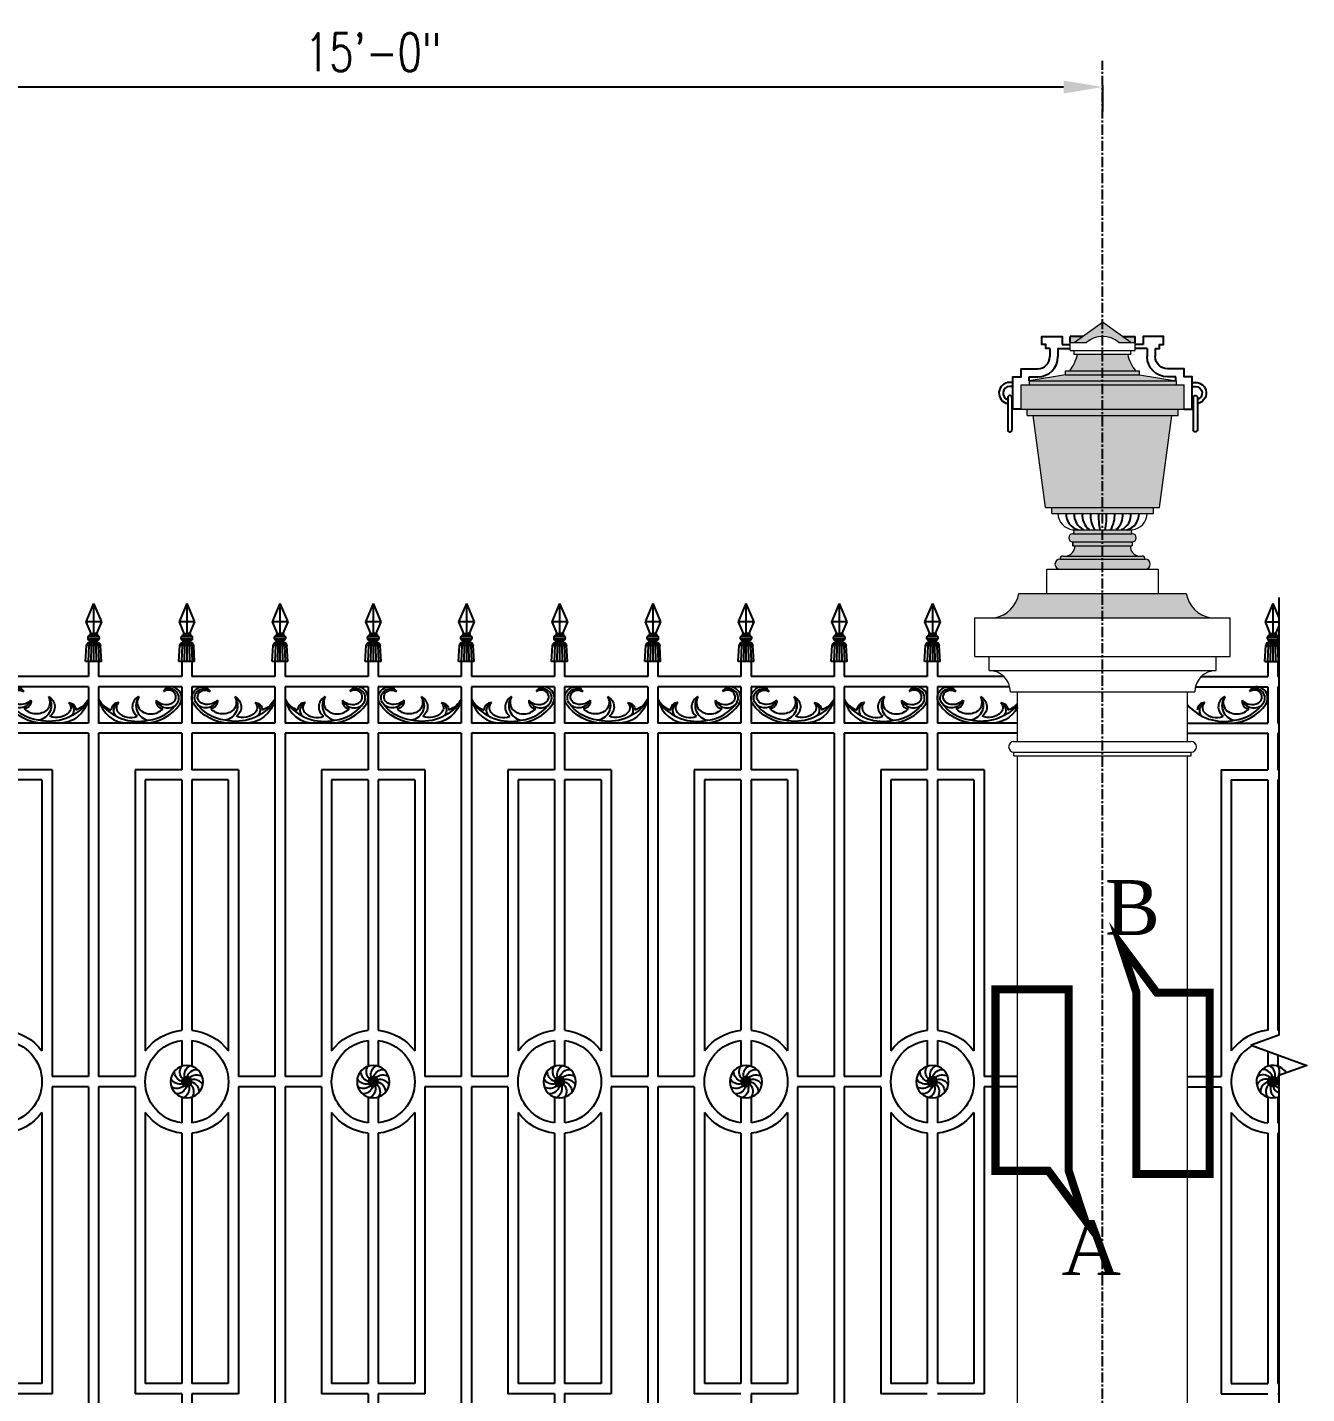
# Model space of a CAD drawing. Header units: inches. Extents: x 295786 to 300745, y 68261 to 70432.
# Drawn here: x 299175.5 to 299333.3, y 69386.7 to 69555.3 of the extents above; entities that cross this region are included whole.
import ezdxf

# ---------------------------------------------------------------- set-up
doc = ezdxf.new("R2010")
doc.units = ezdxf.units.IN
doc.header["$MEASUREMENT"] = 0
doc.linetypes.add('CENTER', pattern=[2, 1.25, -0.25, 0.25, -0.25])
doc.linetypes.add('HIDDEN', pattern=[9.525, 6.35, -3.175])
for name, color, linetype in [('A-TYP-DIM', 1, 'Continuous'), ('A-TYP-H-TEXT', 2, 'Continuous'), ('A-TYP-SECTION', 5, 'Continuous'), ('arch-elevation-1', 2, 'Continuous'), ('GRID', 8, 'Continuous'), ('LAYER5', 5, 'Continuous'), ('NO', 3, 'Continuous')]:
    doc.layers.add(name, color=color, linetype=linetype)
doc.layers.add('H252', color=252, linetype='Continuous', lineweight=9)
doc.styles.add('HADINGS', font='times.ttf')
doc.styles.add('rizwan', font='romans.shx', dxfattribs={"width": 0.75})
doc.dimstyles.new('STYLE-64', dxfattribs={"dimscale": 64, "dimtxt": 0.09375, "dimasz": 0.09375, "dimexe": 0.0625, "dimexo": 0.0625, "dimgap": 0.03125, "dimtad": 1, "dimzin": 3, "dimdsep": 46, "dimlunit": 4, "dimtxsty": 'rizwan', "dimcen": 0.125, "dimdle": 4, "dimclrd": 1, "dimclre": 1, "dimclrt": 2, "dimadec": 0, "dimazin": 0, "dimtfac": 0.5, "dimtix": 1, "dimtmove": 2, "dimatfit": 3, "dimfxl": 0, "dimfrac": 1, "dimtolj": 1, "dimtzin": 3, "dimarcsym": 0})

# ---------------------------------------------------------------- blocks, each defined once
blk = doc.blocks.new('A$C5B221961')
at = {"layer": 'arch-elevation-1'}
for p, q in [((7.98, 10.2), (8.99, 10.2)), ((6.48, 9.7), (6.48, 8.7)), ((7.48, 9.7), (7.48, 8.7)), ((7.48, 9.7), (8.99, 9.7)), ((1.93, 5.52), (1.52, 5.52)), ((3.93, 6.2), (4.98, 6.2)), ((1.29, 3.66), (1.29, -0.34)), ((1.93, 5.02), (1.52, 5.02)), ((1.79, 3.66), (1.79, -0.34)), ((1.93, 3.38), (1.79, 3.38)), ((1.93, 2.88), (1.79, 2.88)), ((2.93, 2.2), (1.93, 2.2))]:
    blk.add_line(p, q, dxfattribs=at)
for points in [[(6.48, 9.7), (5.98, 9.7), (5.98, 10.2), (5.48, 10.2), (5.48, 11.2), (7.98, 11.2), (7.98, 10.2)], [(1.93, 2.2), (1.93, 6.2), (2.93, 6.2), (2.93, 7.2), (4.98, 7.2)], [(3.93, 5.7), (3.93, 6.2)]]:
    blk.add_lwpolyline(points, dxfattribs=at)
for centre, radius, start, end in [((4.98, 8.7), 2.5, 270, 0), ((4.98, 8.7), 1.5, 270, 0), ((1.52, 4.2), 1.32, 90, 260.0871), ((1.52, 4.2), 0.819, 90, 253.9029), ((1.54, 3.66), 0.25, 0, 180), ((1.54, -0.34), 0.25, 180, 0)]:
    blk.add_arc(centre, radius, start, end, dxfattribs=at)
blk = doc.blocks.new('A$C69E164E6')
at = {"layer": 'H252'}
h = blk.add_hatch(color=250, dxfattribs=at)
h.set_gradient(color1=(54, 54, 54), rotation=270, one_color=1, tint=1)
h.paths.add_polyline_path([(11.99, 35.51), (8.49, 33.01), (9.99, 33.01, -0.375), (13.99, 33.01), (15.49, 33.01)])
h = blk.add_hatch(color=250, dxfattribs=at)
h.set_gradient(color1=(54, 54, 54), rotation=270, one_color=1, tint=1)
h.paths.add_polyline_path([(15.99, 33.76), (14.44, 33.76), (15.49, 33.01), (15.99, 33.01)])
h.paths.add_polyline_path([(9.54, 33.76), (7.99, 33.76), (7.99, 33.01), (8.49, 33.01)])
h = blk.add_hatch(color=250, dxfattribs=at)
h.set_gradient(color1=(54, 54, 54), one_color=1, tint=1, name='CYLINDER')
h.paths.add_polyline_path([(15.09, 31.51), (8.89, 31.51, -0.101697), (7.93, 29.51), (16.04, 29.51, -0.101697)])
h = blk.add_hatch(color=250, dxfattribs=at)
h.set_gradient(color1=(54, 54, 54), one_color=1, tint=1, name='CURVED')
h.paths.add_polyline_path([(16.54, 29.01), (7.43, 29.01), (2.93, 28.26), (21.05, 28.26)])
h = blk.add_hatch(color=250, dxfattribs=at)
h.set_gradient(color1=(54, 54, 54), one_color=1, tint=1, name='CYLINDER')
h.paths.add_polyline_path([(16.54, 29.51), (7.43, 29.51), (7.43, 29.01), (16.54, 29.01)])
h = blk.add_hatch(color=250, dxfattribs=at)
h.set_gradient(color1=(54, 54, 54), one_color=1, tint=1, name='CYLINDER')
h.paths.add_polyline_path([(22.05, 27.76), (21.05, 27.76), (1.93, 27.76), (1.93, 24.76), (22.05, 24.76)])
h = blk.add_hatch(color=250, dxfattribs=at)
h.set_gradient(color1=(54, 54, 54), one_color=1, tint=1, name='CYLINDER')
h.paths.add_polyline_path([(21.05, 28.26), (2.93, 28.26), (2.93, 27.76), (21.05, 27.76)])
h = blk.add_hatch(color=250, dxfattribs=at)
h.set_gradient(color1=(54, 54, 54), one_color=1, tint=1, name='CYLINDER')
h.paths.add_polyline_path([(21.3, 24.76), (2.68, 24.76), (2.68, 24.01), (21.3, 24.01)])
h = blk.add_hatch(color=250, dxfattribs=at)
h.set_gradient(color1=(54, 54, 54), one_color=1, tint=1, name='CYLINDER')
h.paths.add_polyline_path([(20.54, 24.01), (3.43, 24.01), (4.95, 12.65), (19.02, 12.65)])
h = blk.add_hatch(color=250, dxfattribs=at)
h.set_gradient(color1=(54, 54, 54), one_color=1, tint=1, name='CYLINDER')
h.paths.add_polyline_path([(18.25, 12.65), (5.72, 12.65), (5.72, 11.9), (18.25, 11.9)])
h = blk.add_hatch(color=250, dxfattribs=at)
h.set_gradient(color1=(54, 54, 54), one_color=1, tint=1, name='CYLINDER')
h.paths.add_polyline_path([(15.65, 9.4), (8.32, 9.4, 1), (8.32, 8.4), (15.65, 8.4, 1)])
h = blk.add_hatch(color=250, dxfattribs=at)
h.set_gradient(color1=(54, 54, 54), one_color=1, tint=1, name='CYLINDER')
h.paths.add_polyline_path([(15.65, 9.9), (8.32, 9.9, -0.582673), (8.32, 9.4), (15.65, 9.4, -0.582673)])
h = blk.add_hatch(color=250, dxfattribs=at)
h.set_gradient(color1=(54, 54, 54), one_color=1, tint=1, name='CYLINDER')
h.paths.add_polyline_path([(15.4, 7.9), (8.57, 7.9, -0.369842), (7.53, 6.65), (16.44, 6.65, -0.369842)])
h = blk.add_hatch(color=250, dxfattribs=at)
h.set_gradient(color1=(54, 54, 54), one_color=1, tint=1, name='CYLINDER')
edge = h.paths.add_edge_path()
edge.add_arc((17.24, 5.65), 0.625, 270, 450)
edge.add_line((17.24, 6.28), (6.74, 6.28))
edge.add_arc((6.74, 5.65), 0.625, 90, 270)
edge.add_line((6.74, 5.03), (17.24, 5.03))
h = blk.add_hatch(color=250, dxfattribs=at)
h.set_gradient(color1=(54, 54, 54), one_color=1, tint=1, name='CYLINDER')
h.paths.add_polyline_path([(16.86, 6.65), (7.11, 6.65, 0.414214), (6.74, 6.28), (17.24, 6.28, 0.414214)])
h = blk.add_hatch(color=250, dxfattribs=at)
h.set_gradient(color1=(54, 54, 54), rotation=270, one_color=1, tint=1)
h.paths.add_polyline_path([(22.3, 2.03), (1.67, 2.03, -0.307023), (-1.33, -0.97), (25.3, -0.97, -0.307023)])
at = {"layer": 'NO', "lineweight": 0}
h = blk.add_hatch(color=250, dxfattribs=at)
h.set_gradient(color1=(54, 54, 54), one_color=1, tint=1, name='CYLINDER')
h.paths.add_polyline_path([(15.65, 8.4), (8.32, 8.4), (8.32, 7.9), (15.65, 7.9)])
at = {"layer": 'arch-elevation-1', "color": 1}
for p, q in [((7.99, 33.01), (7.99, 33.76)), ((9.54, 33.76), (7.99, 33.76)), ((14.44, 33.76), (15.99, 33.76)), ((15.99, 33.01), (15.99, 33.76))]:
    blk.add_line(p, q, dxfattribs=at)
at = {"layer": 'arch-elevation-1'}
for centre, radius, start, end in [((9.48, 11.84), 2, 178.3019, 255.5291), ((10.53, 11.76), 2.05, 175.9699, 244.6258), ((11.8, 11.7), 2.32, 174.8642, 230.4431), ((13.73, 11.65), 3.25, 175.5829, 212.5343), ((20.29, 11.63), 8.81, 178.2326, 191.3104), ((3.68, 11.63), 8.81, 348.6896, 1.7674), ((10.24, 11.65), 3.25, 327.4657, 4.4171), ((12.17, 11.7), 2.32, 309.5569, 5.1358), ((13.44, 11.76), 2.05, 295.3742, 4.0301), ((14.49, 11.84), 2, 284.4709, 1.6981)]:
    blk.add_arc(centre, radius, start, end, dxfattribs=at)
at = {"layer": 'NO', "lineweight": 0}
for p, q in [((8.49, 33.01), (11.99, 35.51)), ((15.49, 33.01), (11.99, 35.51)), ((7.99, 33.01), (9.99, 33.01)), ((7.99, 32.01), (7.99, 33.01)), ((13.99, 33.01), (15.99, 33.01)), ((15.99, 32.01), (15.99, 33.01)), ((7.99, 32.01), (15.99, 32.01)), ((8.49, 31.51), (8.49, 32.01)), ((15.49, 31.51), (8.49, 31.51)), ((15.49, 31.51), (15.49, 32.01)), ((7.43, 29.01), (2.93, 28.26)), ((7.43, 29.51), (16.54, 29.51)), ((7.43, 29.01), (7.43, 29.51)), ((7.43, 29.01), (16.54, 29.01)), ((16.54, 29.01), (16.54, 29.51)), ((16.54, 29.01), (21.05, 28.26)), ((1.93, 27.76), (22.05, 27.76)), ((1.93, 24.76), (1.93, 27.76)), ((2.93, 28.26), (2.93, 27.76)), ((2.93, 28.26), (21.05, 28.26)), ((21.05, 28.26), (21.05, 27.76)), ((22.05, 24.76), (22.05, 27.76)), ((1.93, 24.76), (22.05, 24.76)), ((2.68, 24.01), (2.68, 24.76)), ((2.68, 24.01), (21.3, 24.01)), ((4.95, 12.65), (3.43, 24.01)), ((19.02, 12.65), (20.54, 24.01)), ((21.3, 24.01), (21.3, 24.76)), ((4.95, 12.65), (19.02, 12.65)), ((5.72, 11.9), (5.72, 12.65)), ((5.72, 11.9), (18.25, 11.9)), ((18.25, 11.9), (18.25, 12.65)), ((8.32, 9.9), (15.65, 9.9)), ((8.32, 9.4), (15.65, 9.4)), ((8.32, 8.4), (8.32, 7.9)), ((8.32, 8.4), (15.65, 8.4)), ((8.32, 7.9), (8.32, 8.4)), ((8.32, 7.9), (15.65, 7.9)), ((15.65, 8.4), (15.65, 7.9)), ((6.74, 6.28), (17.24, 6.28)), ((7.11, 6.65), (16.86, 6.65)), ((6.74, 5.03), (17.24, 5.03))]:
    blk.add_line(p, q, dxfattribs=at)
for points in [[(5.11, 2.03), (5.11, 5.03), (18.86, 5.03), (18.86, 2.03)], [(1.67, 2.03), (22.3, 2.03)]]:
    blk.add_lwpolyline(points, dxfattribs=at)
for centre, radius, start, end in [((11.99, 30.72), 3.04, 48.8879, 131.1121), ((3.54, 32.84), 5.51, 322.809, 346.0365), ((20.43, 32.84), 5.51, 193.9635, 217.191), ((8.54, 11.95), 2.06, 181.3026, 263.813), ((15.43, 11.95), 2.06, 276.187, 358.6974), ((8.32, 8.9), 0.5, 90, 270), ((8.18, 9.65), 0.287, 299.5436, 60.4564), ((15.8, 9.65), 0.287, 119.5436, 240.4564), ((15.65, 8.9), 0.5, 270, 90), ((7.32, 7.88), 1.25, 279.7524, 0.9384), ((16.65, 7.88), 1.25, 179.0616, 260.2476), ((6.74, 5.65), 0.625, 90, 270), ((7.11, 6.28), 0.375, 90, 180), ((16.86, 6.28), 0.375, 0, 90), ((17.24, 5.65), 0.625, 270, 90), ((-2.04, 2.74), 3.78, 280.8646, 349.1354), ((26.01, 2.74), 3.78, 190.8646, 259.1354)]:
    blk.add_arc(centre, radius, start, end, dxfattribs=at)
at = {"layer": 'arch-elevation-1', "color": 1}
blk.add_blockref('A$C5B221961', (-1, 22.56), dxfattribs=at)
at = {"layer": 'arch-elevation-1', "color": 1, "xscale": -1}
blk.add_blockref('A$C5B221961', (24.97, 22.56), dxfattribs=at)
blk = doc.blocks.new('A$C6B381791')
at = {"layer": 'arch-elevation-1'}
for centre, radius, start, end in [((3595, 1328), 464, 68.75238, 148.82449), ((3432, 1154), 476, 56.60694, 119.54354), ((3477, 1292), 338, 296.1418, 50.133), ((3527, 1240), 571, 329.87501, 65.6305), ((1448, 1472), 1473, 190.57963, 273.23104), ((1006, 1693), 1120, 206.0707, 250.01304), ((996, 644), 373, 90.49059, 180.50005), ((1217, 761), 340, 131.32576, 221.17833), ((2221, 804), 559, 115.47472, 235.04001), ((2485, 1025), 579, 150.59856, 218.0334), ((2575, 1253), 800, 226.94183, 318.05409), ((2220, 2179), 2178, 270.4223, 325.76165), ((3185, 1070), 352, 169.48131, 267.62613), ((3331, 1589), 670, 222.76751, 296.15806), ((1565, 1101), 826, 223.03394, 294.02366), ((961, 537), 0.0000000233, 90, 303.69007)]:
    blk.add_arc(centre, radius, start, end, dxfattribs=at)
at = {"layer": 'arch-elevation-1', "color": 1}
for centre, radius, start, end in [((3511, 1242), 452, 330.7094, 133.85142), ((1930, 2446), 2358, 216.77388, 283.03412), ((1145, 631), 415, 111.57155, 220.59803), ((2576, 876), 736, 143.98506, 261.03363), ((2220, 2179), 2044, 276.77061, 325.76165), ((3416, 1385), 629, 203.50695, 309.23451)]:
    blk.add_arc(centre, radius, start, end, dxfattribs=at)
blk = doc.blocks.new('A$C57A04C27')
at = {"layer": 'arch-elevation-1'}
for p, q in [((13, 117.9), (-1.1, 84.7)), ((13, 117.9), (27.1, 84.7)), ((13, 117.9), (13, 63.3)), ((-1.1, 84.7), (8, 63.3)), ((-1.1, 84.7), (27.1, 84.7)), ((27.1, 84.7), (18.1, 63.3)), ((6.8, 63.3), (13, 63.3)), ((6.8, 63.3), (6.8, 61)), ((6.8, 61), (13, 61)), ((6.8, 50), (13, 50)), ((6.8, 47.8), (6.8, 50)), ((19.2, 63.3), (13, 63.3)), ((19.2, 61), (13, 61)), ((19.2, 50), (13, 50)), ((19.2, 63.3), (19.2, 61)), ((19.2, 47.8), (19.2, 50)), ((-1.3, 12.7), (0.5, 41.6)), ((6.8, 47.8), (19.2, 47.8)), ((27.4, 12.7), (25.6, 41.6)), ((-1.3, 12.7), (27.4, 12.7)), ((3.8, 12.7), (3.8, -14.7)), ((22.2, 12.7), (22.2, -14.7))]:
    blk.add_line(p, q, dxfattribs=at)
at = {"layer": 'arch-elevation-1', "color": 1}
for p, q in [((0.5, 41.6), (25.6, 41.6)), ((4.7, 41.6), (3.5, 12.7)), ((8.9, 41.6), (8.3, 12.7)), ((13, 47.8), (13, 12.7)), ((17.2, 41.6), (17.8, 12.7)), ((21.4, 41.6), (22.6, 12.7))]:
    blk.add_line(p, q, dxfattribs=at)
at = {"layer": 'arch-elevation-1'}
for centre, radius, start, end in [((8.9, 55.5), 5.89, 110.5652, 249.4348), ((17.2, 55.5), 5.89, 290.5652, 69.4348), ((7.1, 41.1), 6.61, 92.1151, 176.4234), ((19, 41.1), 6.61, 3.5766, 87.8849)]:
    blk.add_arc(centre, radius, start, end, dxfattribs=at)
at = {"layer": 'arch-elevation-1', "color": 1}
for centre, radius, start, end in [((11.1, 41.7), 6.39, 109.671, 181.5931), ((20.1, 41.2), 11.3, 144.2619, 177.9822), ((5.9, 41.2), 11.3, 2.0178, 35.7381), ((15, 41.7), 6.39, 358.4069, 70.329)]:
    blk.add_arc(centre, radius, start, end, dxfattribs=at)
at = {"layer": 'H252', "color": 1}
for p, q in [((3.2, 56.9), (22.9, 56.9)), ((3.2, 54.1), (22.9, 54.1)), ((4.5, 59.4), (21.6, 59.4)), ((4.5, 51.6), (21.6, 51.6))]:
    blk.add_line(p, q, dxfattribs=at)
blk = doc.blocks.new('15TF GRILL')
at = {"layer": 'arch-elevation-1'}
for p, q in [((2.06, 100), (10.25, 100)), ((11.5, 100), (21.75, 100)), ((23, 100), (33.25, 100)), ((34.5, 100), (44.75, 100)), ((46, 100), (56.25, 100)), ((57.5, 100), (67.75, 100)), ((69, 100), (79.25, 100)), ((80.5, 100), (90.75, 100)), ((92, 100), (102.25, 100)), ((103.5, 100), (113.75, 100)), ((115, 100), (125.25, 100)), ((1.33, 98.75), (10.25, 98.75)), ((10.25, 98.75), (10.25, 94.25)), ((11.5, 98.75), (21.75, 98.75)), ((11.5, 98.75), (11.5, 94.25)), ((21.75, 98.75), (21.75, 94.25)), ((23, 98.75), (23, 94.25)), ((23, 98.75), (33.25, 98.75)), ((33.25, 98.75), (33.25, 94.25)), ((34.5, 98.75), (44.75, 98.75)), ((34.5, 98.75), (34.5, 94.25)), ((44.75, 98.75), (44.75, 94.25)), ((46, 98.75), (46, 94.25)), ((46, 98.75), (56.25, 98.75)), ((56.25, 98.75), (56.25, 94.25)), ((57.5, 98.75), (67.75, 98.75)), ((57.5, 98.75), (57.5, 94.25)), ((67.75, 98.75), (67.75, 94.25)), ((69, 98.75), (69, 94.25)), ((69, 98.75), (79.25, 98.75)), ((79.25, 98.75), (79.25, 94.25)), ((80.5, 98.75), (90.75, 98.75)), ((80.5, 98.75), (80.5, 94.25)), ((90.75, 98.75), (90.75, 94.25)), ((92, 98.75), (92, 94.25)), ((92, 98.75), (102.25, 98.75)), ((102.25, 98.75), (102.25, 94.25)), ((103.5, 98.75), (113.75, 98.75)), ((103.5, 98.75), (103.5, 94.25)), ((113.75, 98.75), (113.75, 94.25)), ((115, 98.75), (115, 94.25)), ((115, 98.75), (125.25, 98.75)), ((0.37, 94.25), (10.25, 94.25)), ((0.37, 93), (10.25, 93)), ((10.25, 93), (10.25, 88.5)), ((11.5, 94.25), (21.75, 94.25)), ((11.5, 93), (11.5, 88.5)), ((11.5, 93), (21.75, 93)), ((21.75, 93), (21.75, 50.63)), ((23, 94.25), (33.25, 94.25)), ((23, 93), (33.25, 93)), ((23, 93), (23, 50.63)), ((33.25, 93), (33.25, 88.5)), ((34.5, 94.25), (44.75, 94.25)), ((34.5, 93), (34.5, 88.5)), ((34.5, 93), (44.75, 93)), ((44.75, 93), (44.75, 50.63)), ((46, 94.25), (56.25, 94.25)), ((46, 93), (56.25, 93)), ((46, 93), (46, 50.63)), ((56.25, 93), (56.25, 88.5)), ((57.5, 94.25), (67.75, 94.25)), ((57.5, 93), (57.5, 88.5)), ((57.5, 93), (67.75, 93)), ((67.75, 93), (67.75, 50.63)), ((69, 94.25), (79.25, 94.25)), ((69, 93), (79.25, 93)), ((69, 93), (69, 50.63)), ((79.25, 93), (79.25, 88.5)), ((80.5, 94.25), (90.75, 94.25)), ((80.5, 93), (80.5, 88.5)), ((80.5, 93), (90.75, 93)), ((90.75, 93), (90.75, 50.63)), ((92, 94.25), (102.25, 94.25)), ((92, 93), (102.25, 93)), ((92, 93), (92, 50.63)), ((102.25, 93), (102.25, 88.5)), ((103.5, 94.25), (113.75, 94.25)), ((103.5, 93), (103.5, 88.5)), ((103.5, 93), (113.75, 93)), ((113.75, 93), (113.75, 50.63)), ((115, 94.25), (125.25, 94.25)), ((115, 93), (125.25, 93)), ((115, 93), (115, 50.63)), ((4.5, 88.5), (10.25, 88.5)), ((4.5, 88.5), (4.5, 50.63)), ((11.5, 88.5), (17.25, 88.5)), ((17.25, 88.5), (17.25, 50.63)), ((27.5, 88.5), (33.25, 88.5)), ((27.5, 88.5), (27.5, 50.63)), ((34.5, 88.5), (40.25, 88.5)), ((40.25, 88.5), (40.25, 50.63)), ((50.5, 88.5), (56.25, 88.5)), ((50.5, 88.5), (50.5, 50.63)), ((57.5, 88.5), (63.25, 88.5)), ((63.25, 88.5), (63.25, 50.63)), ((73.5, 88.5), (79.25, 88.5)), ((73.5, 88.5), (73.5, 50.63)), ((80.5, 88.5), (86.25, 88.5)), ((86.25, 88.5), (86.25, 50.63)), ((96.5, 88.5), (102.25, 88.5)), ((96.5, 88.5), (96.5, 50.63)), ((103.5, 88.5), (109.25, 88.5)), ((109.25, 88.5), (109.25, 50.63)), ((119.5, 88.5), (125.25, 88.5)), ((119.5, 88.5), (119.5, 50.63)), ((5.75, 87.25), (10.25, 87.25)), ((5.75, 87.25), (5.75, 53.79)), ((10.25, 87.25), (10.25, 56.34)), ((11.5, 87.25), (11.5, 56.34)), ((11.5, 87.25), (16, 87.25)), ((16, 87.25), (16, 53.79)), ((28.75, 87.25), (33.25, 87.25)), ((28.75, 87.25), (28.75, 53.79)), ((33.25, 87.25), (33.25, 56.34)), ((34.5, 87.25), (34.5, 56.34)), ((34.5, 87.25), (39, 87.25)), ((39, 87.25), (39, 53.79)), ((51.75, 87.25), (56.25, 87.25)), ((51.75, 87.25), (51.75, 53.79)), ((56.25, 87.25), (56.25, 56.34)), ((57.5, 87.25), (57.5, 56.34)), ((57.5, 87.25), (62, 87.25)), ((62, 87.25), (62, 53.79)), ((74.75, 87.25), (79.25, 87.25)), ((74.75, 87.25), (74.75, 53.79)), ((79.25, 87.25), (79.25, 56.34)), ((80.5, 87.25), (80.5, 56.34)), ((80.5, 87.25), (85, 87.25)), ((85, 87.25), (85, 53.79)), ((97.75, 87.25), (102.25, 87.25)), ((97.75, 87.25), (97.75, 53.79)), ((102.25, 87.25), (102.25, 56.34)), ((103.5, 87.25), (103.5, 56.34)), ((103.5, 87.25), (108, 87.25)), ((108, 87.25), (108, 53.79)), ((120.75, 87.25), (125.25, 87.25)), ((120.75, 87.25), (120.75, 53.79)), ((10.25, 55.09), (10.25, 51.9)), ((11.5, 55.09), (11.5, 51.9)), ((33.25, 55.09), (33.25, 51.9)), ((34.5, 55.09), (34.5, 51.9)), ((56.25, 55.09), (56.25, 51.9)), ((57.5, 55.09), (57.5, 51.9)), ((79.25, 55.09), (79.25, 51.9)), ((80.5, 55.09), (80.5, 51.9)), ((102.25, 55.09), (102.25, 51.9)), ((103.5, 55.09), (103.5, 51.9)), ((0.37, 50.63), (4.5, 50.63)), ((17.25, 50.63), (21.75, 50.63)), ((23, 50.63), (27.5, 50.63)), ((40.25, 50.63), (44.75, 50.63)), ((46, 50.63), (50.5, 50.63)), ((63.25, 50.63), (67.75, 50.63)), ((69, 50.63), (73.5, 50.63)), ((86.25, 50.63), (90.75, 50.63)), ((92, 50.63), (96.5, 50.63)), ((109.25, 50.63), (113.75, 50.63)), ((115, 50.63), (119.5, 50.63)), ((0.37, 49.38), (4.5, 49.38)), ((4.5, 49.38), (4.5, 11.5)), ((17.25, 49.38), (17.25, 11.5)), ((17.25, 49.38), (21.75, 49.38)), ((21.75, 49.38), (21.75, 7)), ((23, 49.38), (27.5, 49.38)), ((23, 49.38), (23, 7)), ((27.5, 49.38), (27.5, 11.5)), ((40.25, 49.38), (40.25, 11.5)), ((40.25, 49.38), (44.75, 49.38)), ((44.75, 49.38), (44.75, 7)), ((46, 49.38), (50.5, 49.38)), ((46, 49.38), (46, 7)), ((50.5, 49.38), (50.5, 11.5)), ((63.25, 49.38), (63.25, 11.5)), ((63.25, 49.38), (67.75, 49.38)), ((67.75, 49.38), (67.75, 7)), ((69, 49.38), (73.5, 49.38)), ((69, 49.38), (69, 7)), ((73.5, 49.38), (73.5, 11.5)), ((86.25, 49.38), (86.25, 11.5)), ((86.25, 49.38), (90.75, 49.38)), ((90.75, 49.38), (90.75, 7)), ((92, 49.38), (96.5, 49.38)), ((92, 49.38), (92, 7)), ((96.5, 49.38), (96.5, 11.5)), ((109.25, 49.38), (109.25, 11.5)), ((109.25, 49.38), (113.75, 49.38)), ((113.75, 49.38), (113.75, 7)), ((115, 49.38), (119.5, 49.38)), ((115, 49.38), (115, 7)), ((119.5, 49.38), (119.5, 11.5)), ((10.25, 48.1), (10.25, 44.91)), ((11.5, 48.1), (11.5, 44.91)), ((33.25, 48.1), (33.25, 44.91)), ((34.5, 48.1), (34.5, 44.91)), ((56.25, 48.1), (56.25, 44.91)), ((57.5, 48.1), (57.5, 44.91)), ((79.25, 48.1), (79.25, 44.91)), ((80.5, 48.1), (80.5, 44.91)), ((102.25, 48.1), (102.25, 44.91)), ((103.5, 48.1), (103.5, 44.91)), ((5.75, 46.21), (5.75, 12.75)), ((16, 46.21), (16, 12.75)), ((28.75, 46.21), (28.75, 12.75)), ((39, 46.21), (39, 12.75)), ((51.75, 46.21), (51.75, 12.75)), ((62, 46.21), (62, 12.75)), ((74.75, 46.21), (74.75, 12.75)), ((85, 46.21), (85, 12.75)), ((97.75, 46.21), (97.75, 12.75)), ((108, 46.21), (108, 12.75)), ((120.75, 46.21), (120.75, 12.75)), ((10.25, 43.66), (10.25, 12.75)), ((11.5, 43.66), (11.5, 12.75)), ((33.25, 43.66), (33.25, 12.75)), ((34.5, 43.66), (34.5, 12.75)), ((56.25, 43.66), (56.25, 12.75)), ((57.5, 43.66), (57.5, 12.75)), ((79.25, 43.66), (79.25, 12.75)), ((80.5, 43.66), (80.5, 12.75)), ((102.25, 43.66), (102.25, 12.75)), ((103.5, 43.66), (103.5, 12.75)), ((5.75, 12.75), (10.25, 12.75)), ((11.5, 12.75), (16, 12.75)), ((28.75, 12.75), (33.25, 12.75)), ((34.5, 12.75), (39, 12.75)), ((51.75, 12.75), (56.25, 12.75)), ((57.5, 12.75), (62, 12.75)), ((74.75, 12.75), (79.25, 12.75)), ((80.5, 12.75), (85, 12.75)), ((97.75, 12.75), (102.25, 12.75)), ((103.5, 12.75), (108, 12.75)), ((120.75, 12.75), (125.25, 12.75)), ((4.5, 11.5), (10.25, 11.5)), ((11.5, 11.5), (17.25, 11.5)), ((27.5, 11.5), (33.25, 11.5)), ((33.25, 11.5), (33.25, 7)), ((34.5, 11.5), (40.25, 11.5)), ((50.5, 11.5), (56.25, 11.5)), ((56.25, 11.5), (56.25, 7)), ((57.5, 11.5), (63.25, 11.5)), ((57.5, 11.5), (57.5, 7)), ((73.5, 11.5), (79.25, 11.5)), ((79.25, 11.5), (79.25, 7)), ((80.5, 11.5), (86.25, 11.5)), ((80.5, 11.5), (80.5, 7)), ((96.5, 11.5), (102.25, 11.5)), ((102.25, 11.5), (102.25, 7)), ((103.5, 11.5), (109.25, 11.5)), ((103.5, 11.5), (103.5, 7)), ((119.5, 11.5), (125.25, 11.5))]:
    blk.add_line(p, q, dxfattribs=at)
for centre in [(10.87, 50), (33.87, 50), (56.87, 50), (79.87, 50), (102.87, 50)]:
    blk.add_circle(centre, 2, dxfattribs=at)
at = {"layer": 'arch-elevation-1', "color": 1}
for centre, radius in [((10.87, 50), 0.6), ((33.87, 50), 0.6), ((56.87, 50), 0.6), ((79.87, 50), 0.6), ((102.87, 50), 0.6), ((10.87, 50), 0.4), ((33.87, 50), 0.4), ((56.87, 50), 0.4), ((79.87, 50), 0.4), ((102.87, 50), 0.4)]:
    blk.add_circle(centre, radius, dxfattribs=at)
at = {"layer": 'arch-elevation-1'}
for centre, radius, start, end in [((8.99, 97.57), 1.16, 68.7524, 148.8245), ((8.58, 97.13), 1.19, 56.6069, 119.5435), ((8.69, 97.48), 0.846, 296.1418, 50.133), ((8.82, 97.35), 1.43, 329.875, 65.6305), ((2.51, 98.48), 2.8, 220.1555, 250.013), ((3.62, 97.93), 3.68, 208.2157, 273.231), ((2.49, 95.86), 0.931, 90.4906, 180.5001), ((3.04, 96.15), 0.851, 131.3258, 221.1783), ((5.55, 96.26), 1.4, 115.4747, 235.04), ((6.21, 96.81), 1.45, 150.5986, 218.0334), ((5.55, 99.7), 5.45, 270.4223, 325.7617), ((7.96, 96.92), 0.88, 169.4813, 267.6261), ((8.33, 98.22), 1.68, 222.7675, 296.1581), ((3.91, 97), 2.06, 223.0339, 294.0237), ((2.4, 95.59), 5.820766091346741e-11, 90, 303.6901), ((6.44, 97.38), 2, 226.9418, 318.0541), ((10.87, 50), 6.38, 95.6263, 143.5062), ((10.87, 50), 6.38, 36.4938, 84.3737), ((33.87, 50), 6.38, 95.6263, 143.5062), ((33.87, 50), 6.38, 36.4938, 84.3737), ((56.87, 50), 6.38, 95.6263, 143.5062), ((56.87, 50), 6.38, 36.4938, 84.3737), ((79.87, 50), 6.38, 95.6263, 143.5062), ((79.87, 50), 6.38, 36.4938, 84.3737), ((102.87, 50), 6.38, 95.6263, 143.5062), ((102.87, 50), 6.38, 36.4938, 84.3737), ((125.87, 50), 6.38, 95.6263, 143.5062), ((10.87, 50), 5.13, 97.0047, 262.9953), ((10.87, 50), 5.13, 277.0047, 82.9953), ((33.87, 50), 5.13, 97.0047, 262.9953), ((33.87, 50), 5.13, 277.0047, 82.9953), ((56.87, 50), 5.13, 97.0047, 262.9953), ((56.87, 50), 5.13, 277.0047, 82.9953), ((79.87, 50), 5.13, 97.0047, 262.9953), ((79.87, 50), 5.13, 277.0047, 82.9953), ((102.87, 50), 5.13, 97.0047, 262.9953), ((102.87, 50), 5.13, 277.0047, 82.9953), ((125.87, 50), 5.13, 97.0047, 262.9953), ((10.87, 50), 6.38, 216.4938, 264.3737), ((10.87, 50), 6.38, 275.6263, 323.5062), ((33.87, 50), 6.38, 216.4938, 264.3737), ((33.87, 50), 6.38, 275.6263, 323.5062), ((56.87, 50), 6.38, 216.4938, 264.3737), ((56.87, 50), 6.38, 275.6263, 323.5062), ((79.87, 50), 6.38, 216.4938, 264.3737), ((79.87, 50), 6.38, 275.6263, 323.5062), ((102.87, 50), 6.38, 216.4938, 264.3737), ((102.87, 50), 6.38, 275.6263, 323.5062), ((125.87, 50), 6.38, 216.4938, 264.3737)]:
    blk.add_arc(centre, radius, start, end, dxfattribs=at)
at = {"layer": 'arch-elevation-1', "color": 1}
for centre, radius, start, end in [((8.78, 97.35), 1.13, 330.7094, 133.8514), ((4.82, 100.36), 5.89, 220.9793, 283.0341), ((2.86, 95.82), 1.04, 111.5716, 220.598), ((6.44, 96.44), 1.84, 143.9851, 261.0336), ((5.55, 99.7), 5.11, 276.7706, 325.7617), ((8.54, 97.71), 1.57, 203.507, 309.2345), ((9.66, 49.56), 1.29, 46.9198, 121.3078), ((9.6, 50.22), 1.29, 16.9198, 91.3078), ((9.88, 50.83), 1.29, 346.9198, 61.3078), ((10.43, 51.22), 1.29, 316.9198, 31.3078), ((11.1, 51.27), 1.29, 286.9198, 1.3078), ((32.66, 49.56), 1.29, 46.9198, 121.3078), ((32.6, 50.22), 1.29, 16.9198, 91.3078), ((32.88, 50.83), 1.29, 346.9198, 61.3078), ((33.43, 51.22), 1.29, 316.9198, 31.3078), ((34.1, 51.27), 1.29, 286.9198, 1.3078), ((55.66, 49.56), 1.29, 46.9198, 121.3078), ((55.6, 50.22), 1.29, 16.9198, 91.3078), ((55.88, 50.83), 1.29, 346.9198, 61.3078), ((56.43, 51.22), 1.29, 316.9198, 31.3078), ((57.1, 51.27), 1.29, 286.9198, 1.3078), ((78.66, 49.56), 1.29, 46.9198, 121.3078), ((78.6, 50.22), 1.29, 16.9198, 91.3078), ((78.88, 50.83), 1.29, 346.9198, 61.3078), ((79.43, 51.22), 1.29, 316.9198, 31.3078), ((80.1, 51.27), 1.29, 286.9198, 1.3078), ((101.66, 49.56), 1.29, 46.9198, 121.3078), ((101.6, 50.22), 1.29, 16.9198, 91.3078), ((101.88, 50.83), 1.29, 346.9198, 61.3078), ((102.43, 51.22), 1.29, 316.9198, 31.3078), ((103.1, 51.27), 1.29, 286.9198, 1.3078), ((10.05, 49.01), 1.29, 76.9198, 151.3078), ((10.65, 48.73), 1.29, 106.9198, 181.3078), ((11.32, 48.78), 1.29, 136.9198, 211.3078), ((10.65, 48.73), 1.29, 80.1121, 97.8926), ((10.05, 49.01), 1.29, 50.1121, 67.8926), ((11.32, 48.78), 1.29, 110.1121, 127.8926), ((11.87, 49.17), 1.29, 166.9198, 241.3078), ((11.87, 49.17), 1.29, 140.1121, 157.8926), ((9.66, 49.56), 1.29, 20.1121, 37.8926), ((12.15, 49.78), 1.29, 170.1121, 187.8926), ((9.6, 50.22), 1.29, 350.1121, 7.8926), ((9.88, 50.83), 1.29, 320.1121, 337.8926), ((10.43, 51.22), 1.29, 290.1121, 307.8926), ((12.09, 50.45), 1.29, 200.1121, 217.8926), ((11.7, 50.99), 1.29, 230.1121, 247.8926), ((11.1, 51.27), 1.29, 260.1121, 277.8926), ((12.15, 49.78), 1.29, 196.9198, 271.3078), ((12.09, 50.45), 1.29, 226.9198, 301.3078), ((11.7, 50.99), 1.29, 256.9198, 331.3078), ((33.05, 49.01), 1.29, 76.9198, 151.3078), ((33.65, 48.73), 1.29, 106.9198, 181.3078), ((34.32, 48.78), 1.29, 136.9198, 211.3078), ((33.65, 48.73), 1.29, 80.1121, 97.8926), ((33.05, 49.01), 1.29, 50.1121, 67.8926), ((34.32, 48.78), 1.29, 110.1121, 127.8926), ((34.87, 49.17), 1.29, 166.9198, 241.3078), ((34.87, 49.17), 1.29, 140.1121, 157.8926), ((32.66, 49.56), 1.29, 20.1121, 37.8926), ((35.15, 49.78), 1.29, 170.1121, 187.8926), ((32.6, 50.22), 1.29, 350.1121, 7.8926), ((32.88, 50.83), 1.29, 320.1121, 337.8926), ((33.43, 51.22), 1.29, 290.1121, 307.8926), ((35.09, 50.45), 1.29, 200.1121, 217.8926), ((34.7, 50.99), 1.29, 230.1121, 247.8926), ((34.1, 51.27), 1.29, 260.1121, 277.8926), ((35.15, 49.78), 1.29, 196.9198, 271.3078), ((35.09, 50.45), 1.29, 226.9198, 301.3078), ((34.7, 50.99), 1.29, 256.9198, 331.3078), ((56.05, 49.01), 1.29, 76.9198, 151.3078), ((56.65, 48.73), 1.29, 106.9198, 181.3078), ((57.32, 48.78), 1.29, 136.9198, 211.3078), ((56.65, 48.73), 1.29, 80.1121, 97.8926), ((56.05, 49.01), 1.29, 50.1121, 67.8926), ((57.32, 48.78), 1.29, 110.1121, 127.8926), ((57.87, 49.17), 1.29, 166.9198, 241.3078), ((57.87, 49.17), 1.29, 140.1121, 157.8926), ((55.66, 49.56), 1.29, 20.1121, 37.8926), ((58.15, 49.78), 1.29, 170.1121, 187.8926), ((55.6, 50.22), 1.29, 350.1121, 7.8926), ((55.88, 50.83), 1.29, 320.1121, 337.8926), ((56.43, 51.22), 1.29, 290.1121, 307.8926), ((58.09, 50.45), 1.29, 200.1121, 217.8926), ((57.7, 50.99), 1.29, 230.1121, 247.8926), ((57.1, 51.27), 1.29, 260.1121, 277.8926), ((58.15, 49.78), 1.29, 196.9198, 271.3078), ((58.09, 50.45), 1.29, 226.9198, 301.3078), ((57.7, 50.99), 1.29, 256.9198, 331.3078), ((79.05, 49.01), 1.29, 76.9198, 151.3078), ((79.65, 48.73), 1.29, 106.9198, 181.3078), ((80.32, 48.78), 1.29, 136.9198, 211.3078), ((79.65, 48.73), 1.29, 80.1121, 97.8926), ((79.05, 49.01), 1.29, 50.1121, 67.8926), ((80.32, 48.78), 1.29, 110.1121, 127.8926), ((80.87, 49.17), 1.29, 166.9198, 241.3078), ((80.87, 49.17), 1.29, 140.1121, 157.8926), ((78.66, 49.56), 1.29, 20.1121, 37.8926), ((81.15, 49.78), 1.29, 170.1121, 187.8926), ((78.6, 50.22), 1.29, 350.1121, 7.8926), ((78.88, 50.83), 1.29, 320.1121, 337.8926), ((79.43, 51.22), 1.29, 290.1121, 307.8926), ((81.09, 50.45), 1.29, 200.1121, 217.8926), ((80.7, 50.99), 1.29, 230.1121, 247.8926), ((80.1, 51.27), 1.29, 260.1121, 277.8926), ((81.15, 49.78), 1.29, 196.9198, 271.3078), ((81.09, 50.45), 1.29, 226.9198, 301.3078), ((80.7, 50.99), 1.29, 256.9198, 331.3078), ((102.05, 49.01), 1.29, 76.9198, 151.3078), ((102.65, 48.73), 1.29, 106.9198, 181.3078), ((103.32, 48.78), 1.29, 136.9198, 211.3078), ((102.65, 48.73), 1.29, 80.1121, 97.8926), ((102.05, 49.01), 1.29, 50.1121, 67.8926), ((103.32, 48.78), 1.29, 110.1121, 127.8926), ((103.87, 49.17), 1.29, 166.9198, 241.3078), ((103.87, 49.17), 1.29, 140.1121, 157.8926), ((101.66, 49.56), 1.29, 20.1121, 37.8926), ((104.15, 49.78), 1.29, 170.1121, 187.8926), ((101.6, 50.22), 1.29, 350.1121, 7.8926), ((101.88, 50.83), 1.29, 320.1121, 337.8926), ((102.43, 51.22), 1.29, 290.1121, 307.8926), ((104.09, 50.45), 1.29, 200.1121, 217.8926), ((103.7, 50.99), 1.29, 230.1121, 247.8926), ((103.1, 51.27), 1.29, 260.1121, 277.8926), ((104.15, 49.78), 1.29, 196.9198, 271.3078), ((104.09, 50.45), 1.29, 226.9198, 301.3078), ((103.7, 50.99), 1.29, 256.9198, 331.3078)]:
    blk.add_arc(centre, radius, start, end, dxfattribs=at)
at = {"layer": 'arch-elevation-1', "color": 1, "xscale": 0.06790268880802032, "yscale": 0.06790268880802032, "zscale": 0.06790268880802032}
for p in [(9.99, 101), (21.49, 101), (32.99, 101), (44.49, 101), (55.99, 101), (67.49, 101), (78.99, 101), (90.49, 101), (101.99, 101), (113.49, 101)]:
    blk.add_blockref('A$C57A04C27', p, dxfattribs=at)
at = {"layer": 'LAYER5', "xscale": -0.0025, "yscale": 0.0025, "zscale": 0.0025, "rotation": 4.653669449794507e-08}
for p in [(21.75, 94.25), (44.75, 94.25), (67.75, 94.25), (90.75, 94.25), (113.75, 94.25)]:
    blk.add_blockref('A$C6B381791', p, dxfattribs=at)
at = {"layer": 'LAYER5', "xscale": 0.0025, "yscale": 0.0025, "zscale": 0.0025}
for p in [(23, 94.25), (46, 94.25), (69, 94.25), (92, 94.25), (115, 94.25)]:
    blk.add_blockref('A$C6B381791', p, dxfattribs=at)
blk = doc.blocks.new('*D181')
at = {"layer": 'A-TYP-DIM', "color": 1, "lineweight": -2, "ltscale": 1.5, "transparency": 16777216}
for p, q in [((299128.14, 69548.15), (299128.14, 69544.91)), ((299303.34, 69547.91), (299132.94, 69547.91)), ((299308.14, 69548.15), (299308.14, 69544.91))]:
    blk.add_line(p, q, dxfattribs=at)
at = {"layer": 'A-TYP-DIM', "color": 1, "ltscale": 1.5, "transparency": 16777216}
for points in [[(299132.94, 69548.71), (299132.94, 69547.11), (299128.14, 69547.91)], [(299303.34, 69548.71), (299303.34, 69547.11), (299308.14, 69547.91)]]:
    blk.add_solid(points, dxfattribs=at)
at = {"layer": 'Defpoints', "color": 0, "ltscale": 1.5, "transparency": 16777216}
for p in [(299128.14, 69551.15), (299308.14, 69551.15), (299128.14, 69547.91)]:
    blk.add_point(p, dxfattribs=at)
at = {"layer": 'A-TYP-DIM', "color": 2, "ltscale": 1.5, "transparency": 16777216, "insert": (299218.14, 69552.2), "char_height": 4.688, "attachment_point": 5, "style": 'rizwan'}
blk.add_mtext('\\A1;15\'-0"', dxfattribs=at)

msp = doc.modelspace()

# ---------------------------------------------------------------- linework, layer by layer
at = {"color": 1, "linetype": 'Continuous'}
msp.add_lwpolyline([(299329.89307087, 69484.90876691), (299329.89307086, 69430.90876691), (299326.45872409, 69429.65876691), (299333.32741764, 69427.15876691), (299329.89307086, 69425.90876691), (299329.89307086, 69371.90876691)], dxfattribs=at)
at = {"layer": 'A-TYP-SECTION', "linetype": 'HIDDEN', "const_width": 1}
for points in [[(299312.32077999, 69436.15479847), (299312.32077999, 69413.76276121), (299321.35257754, 69413.76276121), (299321.35257754, 69436.15479847), (299314.83263212, 69436.15479847), (299310.35605003, 69442.14623561), (299312.32077999, 69436.15479847)], [(299303.96536175, 69414.16273535), (299303.96536175, 69436.5547726), (299294.93356421, 69436.5547726), (299294.93356421, 69414.16273535), (299301.45350962, 69414.16273535), (299305.93009172, 69408.1712982), (299303.96536175, 69414.16273535)]]:
    msp.add_lwpolyline(points, dxfattribs=at)
at = {"layer": 'arch-elevation-1'}
for p, q in [((299329.14307088, 69484.16625305), (299328.18593825, 69481.90925458)), ((299329.14307088, 69484.16625305), (299329.14307088, 69480.45581055)), ((299329.14307088, 69484.16625305), (299329.89307087, 69482.39769058)), ((299328.18593825, 69481.90925458), (299329.89307087, 69481.90925458)), ((299328.18593825, 69481.90925458), (299328.79850305, 69480.45581055)), ((299329.89307087, 69481.4177871), (299329.4876387, 69480.45581055)), ((299328.16917841, 69477.01991527), (299328.2907604, 69478.98072766)), ((299328.72204671, 69480.45581055), (299328.72204671, 69480.30289786)), ((299328.72204671, 69480.45581055), (299329.14307088, 69480.45581055)), ((299328.72204671, 69480.30289786), (299329.14307088, 69480.30289786)), ((299328.72204671, 69479.40115023), (299328.72204671, 69479.55406293)), ((299328.72204671, 69479.55406293), (299329.14307088, 69479.55406293)), ((299328.72204671, 69479.40115023), (299329.56409505, 69479.40115023)), ((299329.56409505, 69480.45581055), (299329.14307088, 69480.45581055)), ((299329.56409505, 69480.30289786), (299329.14307088, 69480.30289786)), ((299329.56409505, 69479.55406293), (299329.14307088, 69479.55406293)), ((299329.56409505, 69480.45581055), (299329.56409505, 69480.30289786)), ((299329.56409505, 69479.40115023), (299329.56409505, 69479.55406293)), ((299328.16917841, 69477.01991527), (299329.89307087, 69477.01991527)), ((299328.51807088, 69477.01991527), (299328.51807088, 69475.15876691)), ((299329.76807088, 69477.01991527), (299329.76807088, 69475.15876691)), ((299319.59924023, 69473.90876691), (299328.51807088, 69473.90876691)), ((299320.32944021, 69475.15876691), (299328.51807088, 69475.15876691)), ((299328.51807088, 69473.90876691), (299328.51807088, 69469.40876691)), ((299329.76807088, 69475.15876691), (299329.89307087, 69475.15876691)), ((299329.76807088, 69473.90876691), (299329.76807088, 69469.40876691)), ((299329.76807088, 69473.90876691), (299329.89307087, 69473.90876691)), ((299318.64307088, 69469.40876691), (299328.51807088, 69469.40876691)), ((299329.76807088, 69469.40876691), (299329.89307087, 69469.40876691)), ((299318.64307088, 69468.15876691), (299328.51807088, 69468.15876691)), ((299328.51807088, 69468.15876691), (299328.51807088, 69463.65876691)), ((299329.76807088, 69468.15876691), (299329.89307087, 69468.15876691)), ((299329.76807088, 69468.15876691), (299329.76807088, 69463.65876691)), ((299322.76807088, 69463.65876691), (299322.76807088, 69425.78376691)), ((299322.76807088, 69463.65876691), (299328.51807088, 69463.65876691)), ((299329.76807088, 69463.65876691), (299329.89307087, 69463.65876691)), ((299324.01807088, 69462.40876691), (299324.01807088, 69428.95020463)), ((299324.01807088, 69462.40876691), (299328.51807088, 69462.40876691)), ((299328.51807088, 69462.40876691), (299328.51807088, 69431.50305568)), ((299329.76807088, 69462.40876691), (299329.89307087, 69462.40876691)), ((299329.76807088, 69462.40876691), (299329.76807088, 69431.50305568)), ((299328.51807088, 69428.90922598), (299328.51807088, 69427.05860243)), ((299329.76807088, 69428.45426318), (299329.76807088, 69427.05860243)), ((299318.64307088, 69425.78376691), (299322.76807088, 69425.78376691)), ((299318.64307088, 69424.53376691), (299322.76807088, 69424.53376691)), ((299322.76807088, 69424.53376691), (299322.76807088, 69386.65876691)), ((299328.51807088, 69423.25893139), (299328.51807088, 69420.07201942)), ((299329.76807088, 69423.25893139), (299329.76807088, 69420.07201942)), ((299324.01807088, 69421.36732919), (299324.01807088, 69387.90876691)), ((299328.51807088, 69418.81447814), (299328.51807088, 69387.90876691)), ((299329.76807088, 69418.81447814), (299329.76807088, 69387.90876691)), ((299324.01807088, 69387.90876691), (299328.51807088, 69387.90876691)), ((299329.76807088, 69387.90876691), (299329.89307088, 69387.90876691)), ((299322.76807088, 69386.65876691), (299328.51807088, 69386.65876691)), ((299329.76807088, 69386.65876691), (299329.89307088, 69386.65876691))]:
    msp.add_line(p, q, dxfattribs=at)
at = {"layer": 'arch-elevation-1', "color": 1}
for p, q in [((299328.2907604, 69478.98072766), (299329.89307087, 69478.98072766)), ((299328.57486389, 69478.98072766), (299328.49380923, 69477.01991527)), ((299328.85896738, 69478.98072766), (299328.81844005, 69477.01991527)), ((299329.14307088, 69479.40115023), (299329.14307088, 69477.01991527)), ((299329.42717437, 69478.98072766), (299329.4677017, 69477.01991527)), ((299329.71127786, 69478.98072766), (299329.79233252, 69477.01991527))]:
    msp.add_line(p, q, dxfattribs=at)
for radius in [0.6, 0.4]:
    msp.add_circle((299329.14307088, 69425.15876691), radius, dxfattribs=at)
at = {"layer": 'arch-elevation-1'}
for centre, radius, start, end in [((299328.73860742, 69478.95273492), 0.44872102, 92.1150660826, 176.4233725502), ((299328.86252162, 69479.92848039), 0.39990204, 110.56521641, 249.43478359), ((299329.42362013, 69479.92848039), 0.39990204, 290.56521641, 69.43478359), ((299329.54753433, 69478.95273492), 0.44872102, 39.6418368799, 87.8849339174), ((299327.25474855, 69472.72611178), 1.15998653, 68.7523806485, 148.8244887533), ((299327.08603352, 69472.50675723), 1.42769099, 329.8750072822, 65.6304977758), ((299323.82069617, 69471.41763267), 1.39703303, 115.4747215917, 235.040013656), ((299324.479878, 69471.96878813), 1.44635171, 150.598557552, 218.033403767), ((299326.23051472, 69472.08129693), 0.87991043, 169.4813094778, 267.6261316619), ((299326.5956413, 69473.3798592), 1.67582782, 222.7675064113, 296.1580595348), ((299326.84906245, 69472.29129542), 1.19002173, 56.6069403388, 119.5435404562), ((299326.96157951, 69472.63534301), 0.84624056, 296.1418043514, 50.1330030114), ((299331.20010824, 69472.50675723), 1.42769099, 156.2754636418, 203.7245363628), ((299320.75719729, 69471.01707024), 0.93141927, 90.4905923226, 180.5000548927), ((299321.31098596, 69471.30959251), 0.85071989, 131.3257571858, 221.1783340227), ((299320.67067978, 69470.74947437), 5.820766091346741e-11, 90, 303.6900675278), ((299322.17971136, 69472.15834118), 2.06448105, 223.0339391482, 294.0236646811), ((299324.706319, 69472.53917649), 2.00026544, 226.9418258018, 318.0540909665), ((299323.81919353, 69474.8539723), 5.44535331, 270.4222989586, 325.7616519076), ((299329.14307088, 69425.15876691), 6.375, 95.6262709448, 143.5062334034), ((299329.14307088, 69425.15876691), 6.375, 83.243672971, 84.3737290552), ((299329.14307088, 69425.15876691), 5.125, 119.7627317557, 262.9952735843), ((299329.14307088, 69425.15876691), 2, 32.9515585797, 292.0243128226), ((299329.14307088, 69425.15876691), 6.375, 216.4937665966, 264.3737290552), ((299329.14307088, 69425.15876691), 5.125, 277.0047264157, 278.4149680792), ((299329.14307088, 69425.15876691), 6.375, 275.6262709448, 276.756327029)]:
    msp.add_arc(centre, radius, start, end, dxfattribs=at)
at = {"layer": 'arch-elevation-1', "color": 1}
for centre, radius, start, end in [((299329.00837094, 69478.9927843), 0.43367467, 109.6709771655, 181.5930926721), ((299329.62447061, 69478.95375715), 0.7659782, 144.2619273507, 177.9821671415), ((299328.66167114, 69478.95375715), 0.7659782, 2.0178329553, 35.7380727241), ((299329.27777082, 69478.9927843), 0.43367467, 358.4069073746, 70.3290228345), ((299324.70865755, 69471.59653795), 1.84066035, 143.9850555091, 261.0336283466), ((299326.807641, 69472.86924648), 1.57277188, 203.5069543599, 309.2345063788), ((299327.04568641, 69472.51113044), 1.13079703, 330.7094049203, 133.8514211607), ((299323.09255325, 69475.52029209), 5.89376894, 220.9792729815, 283.0341146976), ((299321.13092647, 69470.98298014), 1.03819103, 111.5715525193, 220.598027872), ((299323.81919353, 69474.8539723), 5.11124705, 276.7706087862, 325.7616519076), ((299327.86814683, 69425.38099836), 1.29414765, 16.9197882779, 91.307771296), ((299328.15006999, 69425.98868701), 1.29414765, 346.9197882773, 61.307771331), ((299328.69806694, 69426.37399924), 1.29414765, 339.1843202389, 31.3077713042), ((299328.31315077, 69424.16576602), 1.29414765, 76.9197882842, 151.3077711251), ((299327.92783854, 69424.71376297), 1.29414765, 46.9197882778, 121.3077711126), ((299328.92083942, 69423.88384286), 1.29414765, 106.9197882705, 181.3077711226), ((299329.58807481, 69423.94353457), 1.29414765, 136.9197882837, 211.3077711246), ((299328.92083942, 69423.88384286), 1.29414765, 80.1121426121, 97.8925971841), ((299329.58807481, 69423.94353457), 1.29414765, 110.1121426082, 127.8925971768), ((299328.31315077, 69424.16576602), 1.29414765, 50.1121426109, 67.8925971903), ((299330.13607176, 69424.3288468), 1.29414765, 140.1121426134, 157.8925971832), ((299327.92783854, 69424.71376297), 1.29414765, 20.112142614, 37.8925971846), ((299330.41799492, 69424.93653545), 1.29414765, 170.1121426147, 187.8925971844), ((299327.86814683, 69425.38099836), 1.29414765, 350.1121426147, 7.8925971844), ((299328.15006999, 69425.98868701), 1.29414765, 320.1121426134, 337.8925971832), ((299328.69806694, 69426.37399924), 1.29414765, 290.1121426082, 307.8925971768), ((299330.35830321, 69425.60377084), 1.29414765, 200.112142614, 217.8925971846), ((299329.36530233, 69426.43369095), 1.29414765, 260.1121426121, 277.8925971841), ((299329.97299098, 69426.15176779), 1.29414765, 230.1121426109, 247.8925971903), ((299328.69806694, 69426.37399924), 1.29414765, 316.9197882837, 337.4269264553), ((299329.97299098, 69426.15176779), 1.29414765, 256.9197882842, 266.4594454394), ((299329.36530233, 69426.43369095), 1.29414765, 286.9197882705, 294.0674427937), ((299330.13607176, 69424.3288468), 1.29414765, 166.9197882773, 241.3077711258), ((299330.41799492, 69424.93653545), 1.29414765, 196.9197882779, 246.0704081761), ((299330.35830321, 69425.60377084), 1.29414765, 226.9197882778, 248.9311595145)]:
    msp.add_arc(centre, radius, start, end, dxfattribs=at)
at = {"layer": 'GRID', "linetype": 'CENTER'}
msp.add_line((299308.14307086, 69142.02855427), (299308.14307087, 69551.1496211), dxfattribs=at)
at = {"layer": 'H252', "color": 1}
for p, q in [((299328.47430826, 69480.0244597), (299329.81183349, 69480.0244597)), ((299328.47430826, 69479.83250108), (299329.81183349, 69479.83250108)), ((299328.56375788, 69480.19430339), (299329.72238388, 69480.19430339)), ((299328.56375788, 69479.66265739), (299329.72238388, 69479.66265739))]:
    msp.add_line(p, q, dxfattribs=at)
at = {"layer": 'NO', "lineweight": 0}
for p, q in [((299292.39307087, 69477.63603964), (299292.39307087, 69482.40876691)), ((299292.39307087, 69482.40876691), (299323.89307087, 69482.40876691)), ((299323.89307087, 69477.63603964), (299323.89307087, 69482.40876691)), ((299323.89307087, 69477.63603964), (299323.89307087, 69482.40876691)), ((299292.39307087, 69477.63603964), (299323.89307087, 69477.63603964)), ((299294.14307087, 69475.88603964), (299294.14307087, 69477.63603964)), ((299322.14307087, 69475.88603964), (299322.14307087, 69477.63603964)), ((299322.14307087, 69475.88603964), (299322.14307087, 69477.63603964)), ((299294.14307087, 69475.88603964), (299322.14307087, 69475.88603964)), ((299296.76807087, 69473.26103964), (299319.51807087, 69473.26103964)), ((299297.64307087, 69467.13603963), (299297.64307087, 69473.26103964)), ((299318.64307087, 69467.13603964), (299318.64307087, 69473.26103964)), ((299297.20557087, 69467.13603963), (299319.08057087, 69467.13603964)), ((299297.20557087, 69465.82353963), (299319.08057087, 69465.82353964)), ((299297.20557087, 69465.38603963), (299297.20557087, 69465.82353963)), ((299297.20557087, 69465.38603963), (299319.08057087, 69465.38603964)), ((299297.64307087, 69380.09626691), (299297.64307087, 69465.38603963)), ((299318.64307087, 69380.09626691), (299318.64307087, 69465.38603964)), ((299319.08057087, 69465.38603963), (299319.08057087, 69465.82353964)), ((299319.08057087, 69465.38603963), (299319.08057087, 69465.82353963))]:
    msp.add_line(p, q, dxfattribs=at)
for centre, radius, start, end in [((299294.14307087, 69473.26103964), 2.625, 0, 90), ((299322.14307087, 69473.26103964), 2.625, 90, 180), ((299322.14307087, 69473.26103964), 2.625, 90, 180), ((299297.20557087, 69466.47978963), 0.65625, 90, 270), ((299319.08057087, 69466.47978964), 0.65625, 270, 90), ((299319.08057087, 69466.47978963), 0.65625, 270, 90)]:
    msp.add_arc(centre, radius, start, end, dxfattribs=at)

# ---------------------------------------------------------------- block references
at = {"color": 1, "xscale": -1}
msp.add_blockref('15TF GRILL', (299298.01806902, 69375.1587611), dxfattribs=at)
at = {"layer": 'arch-elevation-1', "color": 1}
msp.add_blockref('A$C69E164E6', (299296.15784126, 69483.37986377), dxfattribs=at)

# ---------------------------------------------------------------- texts
at = {"layer": 'A-TYP-H-TEXT', "color": 5, "style": 'HADINGS'}
for s, p in [('B', (299308.43261043, 69443.28571392)), ('A', (299303.06484624, 69401.29530611))]:
    msp.add_text(s, height=6.75, dxfattribs=at).set_placement(p)

# ---------------------------------------------------------------- dimensions: what is measured, and where the dimension line sits
at = {"layer": 'A-TYP-DIM', "ltscale": 1.5}
dim = msp.add_linear_dim(base=(299128.14307087, 69547.91403652), p1=(299308.14307087, 69551.1496211), p2=(299128.14307087, 69551.1496211), angle=180, dimstyle='STYLE-64', override={"dimscale": 48, "dimtxt": 0.097656, "dimasz": 0.1, "dimtmove": 0, "dimatfit": 2}, dxfattribs=at)
dim.commit()
dim.dimension.update_dxf_attribs({"geometry": '*D181', "text_midpoint": (299218.14307087, 69552.20421509)})

doc.saveas('drawing.dxf')
